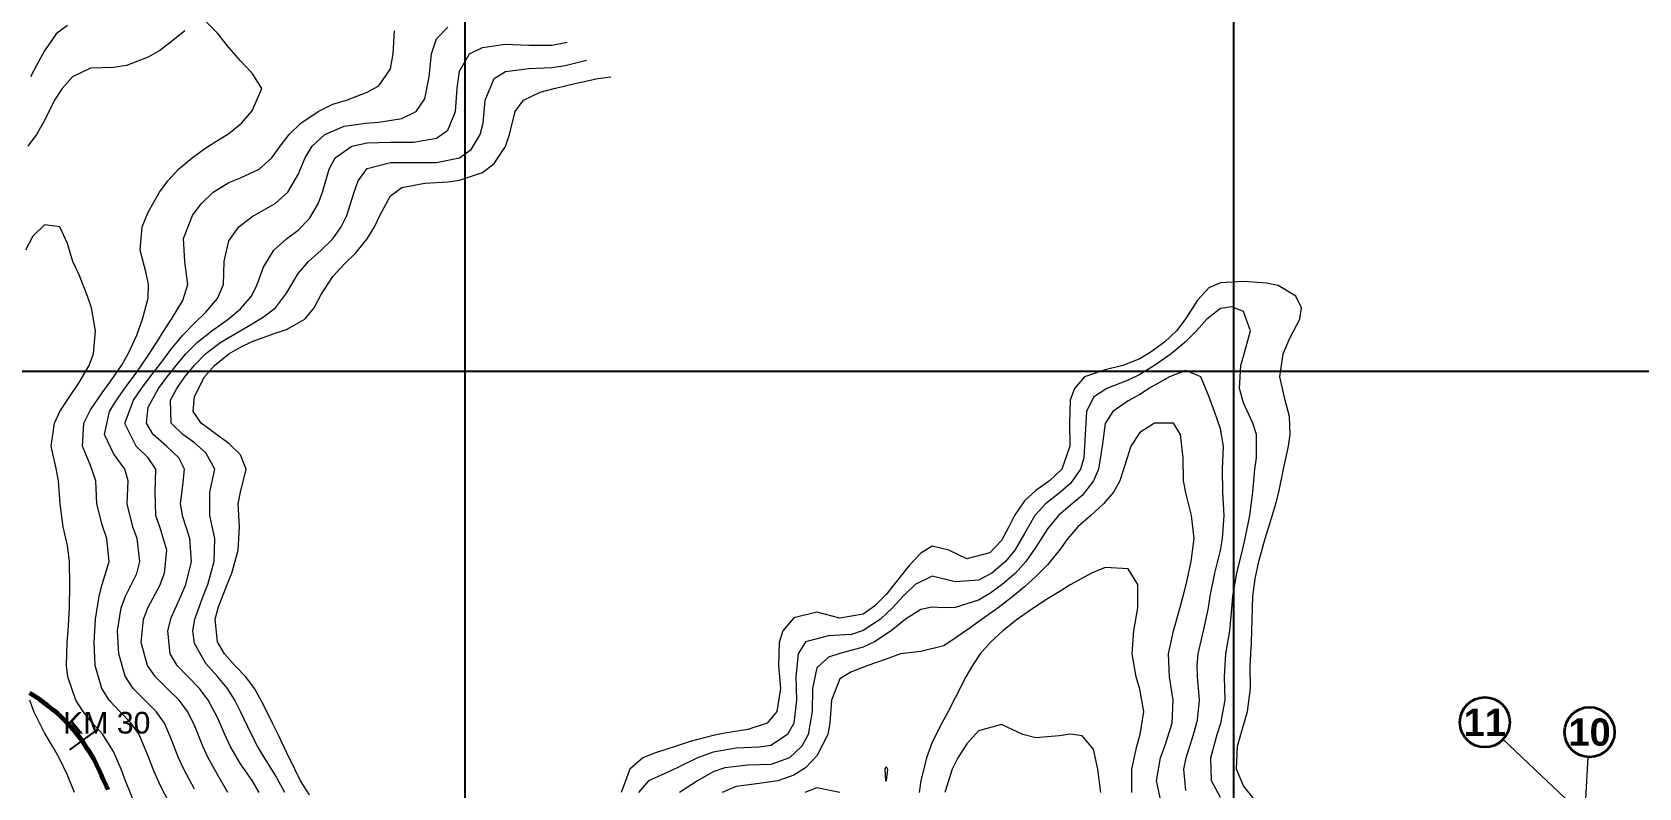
# Model space of a CAD drawing. Header units: metres. Extents: x 360050 to 393690, y 9180000 to 9233950.
# Drawn here: x 364873 to 369054, y 9226917 to 9228881 of the extents above; entities that cross this region are included whole.
import ezdxf
from ezdxf.enums import TextEntityAlignment as Align

# ---------------------------------------------------------------- set-up
doc = ezdxf.new("R2010")
doc.units = ezdxf.units.M
doc.header["$LTSCALE"] = 0.25
doc.layers.add('CUADRICULA', color=9, linetype='CONTINUOUS')
doc.layers.add('PROGRESIVAS', color=5, linetype='CONTINUOUS')
for name, color, linetype, lineweight in [('CURVAS', 9, 'CONTINUOUS', 9), ('CURVAS-MAESTRAS', 8, 'CONTINUOUS', 18), ('EJE-VIA', 5, 'CONTINUOUS', 60), ('LLAMADAS', 30, 'CONTINUOUS', 18), ('TITULOS', 160, 'CONTINUOUS', 35)]:
    doc.layers.add(name, color=color, linetype=linetype, lineweight=lineweight)
doc.styles.get("Standard").update_dxf_attribs({"font": 'arial.ttf'})
doc.styles.add('TITULOS', font='arialbd.ttf')

msp = doc.modelspace()

# ---------------------------------------------------------------- linework, layer by layer
at = {"layer": 'CUADRICULA'}
for p, q in [((366000, 9223300), (366000, 9233550)), ((368000, 9223300), (368000, 9233550)), ((360800, 9228000), (375100, 9228000))]:
    msp.add_line(p, q, dxfattribs=at)
at = {"layer": 'CURVAS'}
for points in [[(365269.8, 9228885), (365235, 9228856.2), (365205, 9228833.7), (365175, 9228816), (365118.5, 9228795), (365085, 9228789.2), (365025, 9228788.2), (364977.9, 9228765), (364950.8, 9228735), (364931.3, 9228705), (364905, 9228651.8), (364884.6, 9228615), (364862, 9228585)], [(364965, 9228898.9), (364935, 9228876.7), (364905, 9228832.5), (364884.2, 9228795), (364869, 9228765)], [(365230.9, 9226875), (365205, 9226925.4), (365187.4, 9226965), (365175, 9226998.9), (365151.6, 9227055), (365130.5, 9227085), (365101.4, 9227115), (365073.5, 9227145), (365054.1, 9227175), (365036.8, 9227235), (365034.4, 9227295), (365037.7, 9227355), (365046.9, 9227415), (365055.4, 9227445), (365072.9, 9227505), (365067.3, 9227565), (365055, 9227600.2), (365041.2, 9227655), (365038.3, 9227715), (365025, 9227754.6), (365003.9, 9227805), (365007.5, 9227865), (365025, 9227899.2), (365055, 9227943.5), (365085, 9227984.3), (365105.2, 9228015), (365122.9, 9228045), (365145, 9228093.8), (365160.1, 9228135), (365175, 9228189.8), (365176.1, 9228225), (365169.6, 9228255), (365153.7, 9228315), (365159.1, 9228375), (365175, 9228413.3), (365204.2, 9228465), (365226, 9228495), (365253.7, 9228525), (365288.9, 9228555), (365325, 9228580.5), (365355, 9228599.5), (365385, 9228617.7), (365417.9, 9228645), (365445, 9228676.6), (365471, 9228735), (365445, 9228775.1), (365415, 9228806.7), (365385, 9228841.7), (365355, 9228879), (365325, 9228908.8)], [(365295, 9226913.4), (365267.5, 9226965), (365253.9, 9226995), (365235, 9227044.5), (365216.9, 9227085), (365195.9, 9227115), (365166, 9227145), (365136, 9227175), (365115, 9227206.7), (365098.2, 9227265), (365094.9, 9227325), (365104.3, 9227385), (365115.8, 9227415), (365145, 9227474), (365153.4, 9227505), (365146.3, 9227565), (365134.8, 9227595), (365120.1, 9227655), (365122.5, 9227715), (365114.3, 9227745), (365085, 9227786), (365061.4, 9227835), (365074.2, 9227895), (365092.1, 9227925), (365115, 9227957.1), (365145, 9227997.8), (365175, 9228040.4), (365197.1, 9228075), (365215.8, 9228105), (365235.7, 9228135), (365265, 9228183.8), (365277.8, 9228225), (365270, 9228285), (365266.5, 9228345), (365290.3, 9228405), (365312.8, 9228435), (365343.7, 9228465), (365385, 9228490.7), (365415, 9228502.9), (365463.7, 9228525), (365496.6, 9228555), (365518.4, 9228585), (365541.4, 9228615), (365571.8, 9228645), (365616.8, 9228675), (365655, 9228693.8), (365691.1, 9228705), (365745, 9228725), (365775, 9228742.1), (365805, 9228785.9), (365812.3, 9228825), (365815.7, 9228885)], [(365463.9, 9226905), (365445, 9226935.5), (365415, 9226978.8), (365388, 9227025), (365374.1, 9227055), (365355, 9227099.4), (365331.1, 9227145), (365308, 9227175), (365278.6, 9227205), (365250.4, 9227235), (365232.3, 9227265), (365225.7, 9227325), (365235, 9227358.6), (365259.6, 9227415), (365272.4, 9227445), (365287.9, 9227505), (365283.6, 9227565), (365265, 9227621.7), (365258.8, 9227655), (365265, 9227702.8), (365269, 9227745), (365254.9, 9227775), (365222.5, 9227805), (365187.8, 9227835), (365170.1, 9227865), (365175, 9227906.5), (365201.4, 9227955), (365224.2, 9227985), (365247.9, 9228015), (365273.1, 9228045), (365302.8, 9228075), (365340.7, 9228105), (365382.7, 9228135), (365415, 9228162.1), (365443.5, 9228195), (365458.6, 9228225), (365475, 9228270.7), (365501.7, 9228315), (365535, 9228343.9), (365565, 9228366.4), (365595, 9228396.9), (365617.1, 9228435), (365628.6, 9228465), (365646.1, 9228525), (365661.8, 9228555), (365704.5, 9228585), (365745, 9228593.6), (365805, 9228595.2), (365865, 9228595.4), (365925, 9228605.8), (365955, 9228626.8), (365974.7, 9228675), (365978.6, 9228735), (365985, 9228779.8), (366011.2, 9228825), (366045, 9228841.7), (366105, 9228850), (366165, 9228847.5), (366225, 9228847.4), (366264.7, 9228855)], [(365530.2, 9226905), (365505, 9226950.9), (365477.7, 9226995), (365459.7, 9227025), (365443.6, 9227055), (365415.5, 9227115), (365400.3, 9227145), (365381, 9227175), (365355, 9227206.3), (365325, 9227239.6), (365295, 9227291.9), (365291.2, 9227325), (365296.1, 9227355), (365317.5, 9227415), (365329.7, 9227445), (365346.8, 9227505), (365348.7, 9227565), (365335.6, 9227625), (365335.4, 9227685), (365348.2, 9227745), (365325, 9227787.9), (365295, 9227813.7), (365265, 9227835.6), (365235, 9227865.2), (365232.8, 9227925), (365249.5, 9227955), (365270.6, 9227985), (365295, 9228015.6), (365325, 9228045.9), (365364.2, 9228075), (365414.4, 9228105), (365445, 9228123.3), (365475, 9228141.4), (365506.4, 9228165), (365535, 9228203), (365565, 9228254), (365591.8, 9228285), (365625, 9228314.7), (365655, 9228344.5), (365676.6, 9228375), (365691.5, 9228405), (365711.2, 9228465), (365720.9, 9228495), (365745, 9228526.6), (365805, 9228542.2), (365865, 9228542.3), (365925, 9228542.1), (365985, 9228554.5), (366015, 9228576.2), (366039.1, 9228615), (366046.4, 9228645), (366052, 9228705), (366075, 9228760.9), (366105, 9228778.8), (366165, 9228787.3), (366225, 9228789.9), (366260.3, 9228795), (366315, 9228808.2)], [(365595, 9226898.2), (365571.4, 9226935), (365556.1, 9226965), (365535, 9227009.8), (365512.7, 9227055), (365498.2, 9227085), (365475, 9227132.9), (365451.5, 9227175), (365428.7, 9227205), (365400.5, 9227235), (365373.4, 9227265), (365355, 9227296.2), (365349.1, 9227355), (365356.8, 9227385), (365380.7, 9227445), (365392.5, 9227475), (365408.8, 9227535), (365412.1, 9227595), (365409.4, 9227655), (365415, 9227685.4), (365429.8, 9227745), (365415, 9227782.1), (365385, 9227811.7), (365352.6, 9227835), (365313, 9227865), (365292.3, 9227895), (365295, 9227934.3), (365321.3, 9227985), (365347.1, 9228015), (365384.4, 9228045), (365415, 9228062.7), (365445, 9228077.1), (365505, 9228098.8), (365535, 9228108.4), (365582.9, 9228135), (365606.6, 9228165), (365625, 9228199.2), (365655, 9228245.8), (365685, 9228278.1), (365715, 9228307.8), (365745, 9228343.7), (365763.6, 9228375), (365777.6, 9228405), (365805, 9228456.2), (365835, 9228477.7), (365895, 9228489), (365955, 9228492.6), (365985, 9228496.3), (366045, 9228516.8), (366075, 9228540.2), (366105, 9228584.3), (366114.7, 9228615), (366129.7, 9228675), (366151.1, 9228705), (366195, 9228725.4), (366231, 9228735), (366285, 9228747.6), (366345, 9228760.6), (366378.6, 9228765)], [(365140.2, 9226875), (365115.4, 9226935), (365104.2, 9226965), (365085, 9227011.6), (365056.5, 9227055), (365030.1, 9227085), (365005.4, 9227115), (364986.4, 9227145), (364966.1, 9227205), (364962.4, 9227235), (364963.8, 9227295), (364966.3, 9227325), (364969.8, 9227385), (364970.9, 9227445), (364970.3, 9227505), (364965, 9227546.4), (364953.7, 9227595), (364945.8, 9227655), (364941.8, 9227715), (364935, 9227746.6), (364922.1, 9227805), (364931.4, 9227865), (364944.7, 9227895), (364965, 9227925.4), (364995, 9227970.4), (365021.4, 9228015), (365032.2, 9228045), (365037.6, 9228105), (365027, 9228165), (365016.7, 9228195), (364995, 9228250.5), (364978.7, 9228285), (364965, 9228331.6), (364944.8, 9228375), (364905, 9228380.6), (364875, 9228351.4), (364855.6, 9228315)], [(368055, 9226883.6), (368025, 9226922.1), (368007, 9226965), (368009.2, 9227025), (368025, 9227079.4), (368035.6, 9227115), (368043.1, 9227175), (368042.4, 9227235), (368045.8, 9227295), (368047.6, 9227355), (368048.9, 9227415), (368055, 9227460.3), (368064.7, 9227505), (368081.6, 9227565), (368091, 9227595), (368109.4, 9227655), (368116.9, 9227685), (368129.2, 9227745), (368142.1, 9227805), (368146.6, 9227835), (368145, 9227882.4), (368133.4, 9227925), (368119.5, 9227985), (368127.8, 9228045), (368145, 9228084.2), (368171.2, 9228135), (368175.8, 9228165), (368161.5, 9228195), (368115, 9228222.4), (368085, 9228228.7), (368025, 9228233.4), (367965, 9228229.7), (367935, 9228216.5), (367905, 9228184.3), (367875, 9228137), (367850.8, 9228105), (367819.2, 9228075), (367785, 9228050.1), (367755, 9228032.3), (367710.6, 9228015), (367665, 9228003.6), (367611, 9227985), (367585.1, 9227955), (367574.2, 9227925), (367572.5, 9227865), (367573.5, 9227805), (367552.1, 9227745), (367520.4, 9227715), (367485, 9227689.9), (367455, 9227662.9), (367429.1, 9227625), (367414.1, 9227595), (367395, 9227560.1), (367365, 9227528), (367305, 9227512.4), (367258.2, 9227535), (367215, 9227544.8), (367185, 9227526.6), (367155, 9227494.9), (367125, 9227456.8), (367095, 9227419.4), (367065, 9227388.7), (367035, 9227368.2), (366975, 9227357.8), (366915, 9227373.3), (366855, 9227359.1), (366826.7, 9227325), (366816.4, 9227295), (366815.4, 9227235), (366820, 9227175), (366810.4, 9227115), (366785.6, 9227085), (366735, 9227068.5), (366675, 9227058.7), (366645, 9227052.9), (366585, 9227037.1), (366548.3, 9227025), (366495, 9227007.3), (366462.3, 9226995), (366428, 9226965), (366405.6, 9226905)], [(367965, 9226891.7), (367942, 9226935), (367940, 9226995), (367956.3, 9227055), (367965.8, 9227085), (367977.1, 9227145), (367975.8, 9227205), (367978.9, 9227265), (367989.2, 9227325), (367995, 9227382.3), (367997.6, 9227415), (368007.3, 9227475), (368022.2, 9227535), (368029.4, 9227565), (368041.6, 9227625), (368049, 9227685), (368054.6, 9227745), (368058.5, 9227775), (368059, 9227835), (368049.6, 9227865), (368025, 9227917.7), (368014.4, 9227955), (368017.9, 9228015), (368026.6, 9228045), (368043.3, 9228105), (368025, 9228155.4), (367995, 9228167.3), (367965, 9228162.8), (367929.5, 9228135), (367902.5, 9228105), (367873.2, 9228075), (367836.8, 9228045), (367793, 9228015), (367755, 9227991.5), (367725, 9227976.3), (367669.4, 9227955), (367635, 9227932.4), (367616.4, 9227895), (367612.7, 9227835), (367609.4, 9227775), (367600.4, 9227745), (367575, 9227708.2), (367545, 9227682.5), (367509.7, 9227655), (367482.1, 9227625), (367455, 9227578.4), (367429.9, 9227535), (367405.3, 9227505), (367370.1, 9227475), (367335, 9227456.3), (367275, 9227451.9), (367215, 9227466.9), (367170.7, 9227445), (367139.6, 9227415), (367111.7, 9227385), (367080.4, 9227355), (367035, 9227325.4), (367005, 9227315.8), (366945, 9227311.9), (366885, 9227296.5), (366866.3, 9227265), (366859.9, 9227205), (366861.6, 9227145), (366855, 9227085), (366838.6, 9227055), (366795, 9227026.6), (366765, 9227022.6), (366705, 9227020.2), (366645, 9227009.4), (366604.4, 9226995), (366555, 9226970.5), (366525, 9226957), (366476.7, 9226935), (366450.3, 9226905)], [(367875, 9226910.1), (367869.6, 9226965), (367875.8, 9226995), (367895, 9227055), (367905, 9227092.9), (367910.3, 9227145), (367905, 9227205), (367904.1, 9227235), (367906.9, 9227265), (367920.7, 9227325), (367933.7, 9227385), (367938.6, 9227415), (367950.4, 9227475), (367965, 9227534.1), (367970.6, 9227565), (367974.7, 9227625), (367970.9, 9227685), (367970.2, 9227745), (367972.5, 9227805), (367965, 9227850.1), (367949.7, 9227895), (367935, 9227935), (367913.9, 9227985), (367875, 9228001.7), (367832, 9227985), (367785, 9227958.2), (367755, 9227939.2), (367725, 9227922.7), (367685.1, 9227895), (367665, 9227863.6), (367656.9, 9227805), (367648, 9227745), (367635, 9227714.8), (367605, 9227677.1), (367575, 9227651.4), (367543.9, 9227625), (367515, 9227590.2), (367485, 9227542.3), (367458.6, 9227505), (367431.3, 9227475), (367397.4, 9227445), (367365, 9227421.7), (367335, 9227404.4), (367275, 9227385.2), (367245, 9227384.7), (367215, 9227386.3), (367185, 9227380.4), (367145.8, 9227355), (367108.1, 9227325), (367065, 9227296.4), (367035, 9227282.3), (366975, 9227266.3), (366945, 9227256.1), (366915, 9227228.7), (366903.4, 9227175), (366902.5, 9227115), (366892.2, 9227055), (366875.8, 9227025), (366843.5, 9226995), (366795, 9226977.4), (366735, 9226975.4), (366675, 9226968.8), (366645, 9226958.1), (366604.1, 9226935), (366557.4, 9226905)], [(367734.8, 9226905), (367734.1, 9226965), (367747, 9227025), (367756.4, 9227055), (367765.3, 9227115), (367755, 9227173.6), (367745.4, 9227205), (367735.1, 9227265), (367739.3, 9227325), (367750.1, 9227385), (367750.4, 9227445), (367725, 9227486.1), (367665, 9227490), (367629.7, 9227475), (367575.8, 9227445), (367545, 9227426.5), (367515, 9227408.4), (367479, 9227385), (367437.2, 9227355), (367398.8, 9227325), (367366.1, 9227295), (367340, 9227265), (367319.5, 9227235), (367302.3, 9227205), (367275, 9227150.6), (367256.6, 9227115), (367240, 9227085), (367215, 9227035.2), (367200, 9226995), (367185.5, 9226935), (367181.1, 9226905)], [(364983.4, 9226905), (364965, 9226949.4), (364943.5, 9226995), (364926.3, 9227025), (364905, 9227059.9), (364877.7, 9227115), (364866.5, 9227145)], [(367653.7, 9226905), (367645.8, 9226965), (367635, 9227017.1), (367605, 9227052), (367575, 9227056.4), (367545, 9227052.3), (367485, 9227046.8), (367450.9, 9227055), (367395, 9227081.4), (367335, 9227065.1), (367305, 9227031.5), (367281.5, 9226995), (367266.5, 9226965), (367248.2, 9226905)], [(366975, 9226905), (366915, 9226916.8), (366883.8, 9226905)]]:
    msp.add_lwpolyline(points, dxfattribs=at)
at = {"layer": 'CURVAS-MAESTRAS'}
for points in [[(365382.5, 9226905), (365355, 9226951), (365330.7, 9226995), (365317.1, 9227025), (365295, 9227079.9), (365277.4, 9227115), (365255.4, 9227145), (365224.6, 9227175), (365193.7, 9227205), (365172.7, 9227235), (365156.6, 9227295), (365162.3, 9227355), (365175, 9227386.8), (365205, 9227442.9), (365217.4, 9227475), (365223, 9227535), (365205.1, 9227595), (365194.8, 9227625), (365193.3, 9227685), (365194.6, 9227745), (365174.9, 9227775), (365143.3, 9227805), (365115, 9227862.1), (365115, 9227866.9), (365136.9, 9227925), (365157.4, 9227955), (365180.2, 9227985), (365205, 9228017.3), (365235, 9228057.2), (365265, 9228093.8), (365295, 9228124.8), (365325, 9228153.6), (365355, 9228189), (365370.5, 9228225), (365372.6, 9228285), (365385, 9228338.9), (365410.6, 9228375), (365445, 9228402.2), (365475, 9228418.7), (365505, 9228435.6), (365538.1, 9228465), (365565, 9228511.5), (365583.2, 9228555), (365601.6, 9228585), (365634.9, 9228615), (365685, 9228636.7), (365740.2, 9228645), (365775, 9228647.7), (365835, 9228657.2), (365872, 9228675), (365895, 9228708.3), (365906.1, 9228765), (365912.1, 9228825), (365925, 9228864.3), (365955, 9228894)], [(367812, 9226875), (367798.6, 9226935), (367809.2, 9226995), (367820.2, 9227025), (367839.5, 9227085), (367842.1, 9227145), (367832.4, 9227205), (367830.1, 9227265), (367842.4, 9227325), (367851.5, 9227355), (367868.2, 9227415), (367875.6, 9227445), (367888.5, 9227505), (367896.6, 9227565), (367889.6, 9227625), (367875, 9227683.8), (367869.1, 9227715), (367867.8, 9227775), (367860.7, 9227835), (367842.5, 9227865), (367793.4, 9227865), (367755, 9227840.3), (367732.2, 9227805), (367722, 9227775), (367703.5, 9227715), (367686.4, 9227685), (367660.7, 9227655), (367627.5, 9227625), (367593.9, 9227595), (367567.7, 9227565), (367545, 9227534.2), (367515, 9227496.8), (367485, 9227466.2), (367455, 9227439.1), (367425, 9227414.3), (367386.8, 9227385), (367344.7, 9227355), (367305, 9227326.9), (367275, 9227305.6), (367245, 9227286), (367185, 9227271), (367132.3, 9227265), (367095, 9227251.6), (367047.2, 9227235), (367005, 9227218.3), (366975, 9227199.8), (366952.7, 9227145), (366948.4, 9227085), (366943.2, 9227055), (366915, 9226999.6), (366885, 9226969), (366855, 9226949.3), (366813.1, 9226935), (366765, 9226928.2), (366705, 9226919.9), (366668.2, 9226905)], [(367095, 9226972.6), (367098.8, 9226965), (367095.3, 9226935), (367095, 9226934.1), (367094.7, 9226935), (367092.2, 9226965), (367095, 9226972.6)]]:
    msp.add_lwpolyline(points, dxfattribs=at)
at = {"layer": 'EJE-VIA'}
msp.add_lwpolyline([(364865.8, 9227163.9), (364874.5, 9227158.9), (364882.8, 9227153.4), (364891.1, 9227147.8), (364899.2, 9227142), (364907.2, 9227135.9), (364915, 9227129.7), (364922.8, 9227123.4), (364930.7, 9227117.2), (364938.2, 9227110.6), (364945.4, 9227103.7), (364952.6, 9227096.8), (364959.7, 9227089.7), (364966.5, 9227082.4), (364973.2, 9227075), (364980, 9227067.6), (364986.5, 9227060.1), (364992.6, 9227052.2), (364998.5, 9227044.1), (365004.4, 9227036), (365010.3, 9227027.9), (365015.3, 9227019.3), (365020.9, 9227011), (365026.2, 9227002.5), (365031.4, 9226994), (365036, 9226985.1), (365040.5, 9226976.2), (365044.9, 9226967.2), (365049.4, 9226958.3), (365053.3, 9226949.1), (365057.2, 9226939.9), (365061.2, 9226930.7), (365065.6, 9226921.7), (365070, 9226912.7)], dxfattribs=at)
at = {"layer": 'LLAMADAS'}
for p, q in [((369118.5, 9226647.9), (368700.3, 9227042.5)), ((368889.1, 9226422.7), (368921.8, 9226996.8))]:
    msp.add_line(p, q, dxfattribs=at)
at = {"layer": 'PROGRESIVAS'}
msp.add_line((365034.7, 9227062.4), (364970.1, 9227015.1), dxfattribs=at)
at = {"layer": 'TITULOS'}
for centre in [(368653, 9227087.1), (368925.5, 9227061.7)]:
    msp.add_circle(centre, 65, dxfattribs=at)

# ---------------------------------------------------------------- texts
at = {"layer": 'PROGRESIVAS'}
msp.add_text('KM 30', height=56.25, dxfattribs=at).set_placement((365067, 9227086), align=Align.MIDDLE_CENTER)
at = {"layer": 'TITULOS', "style": 'TITULOS'}
for s, p in [('11', (368653, 9227087.1)), ('10', (368925.5, 9227061.7))]:
    msp.add_text(s, height=70.88, dxfattribs=at).set_placement(p, align=Align.MIDDLE_CENTER)

doc.saveas('drawing.dxf')
